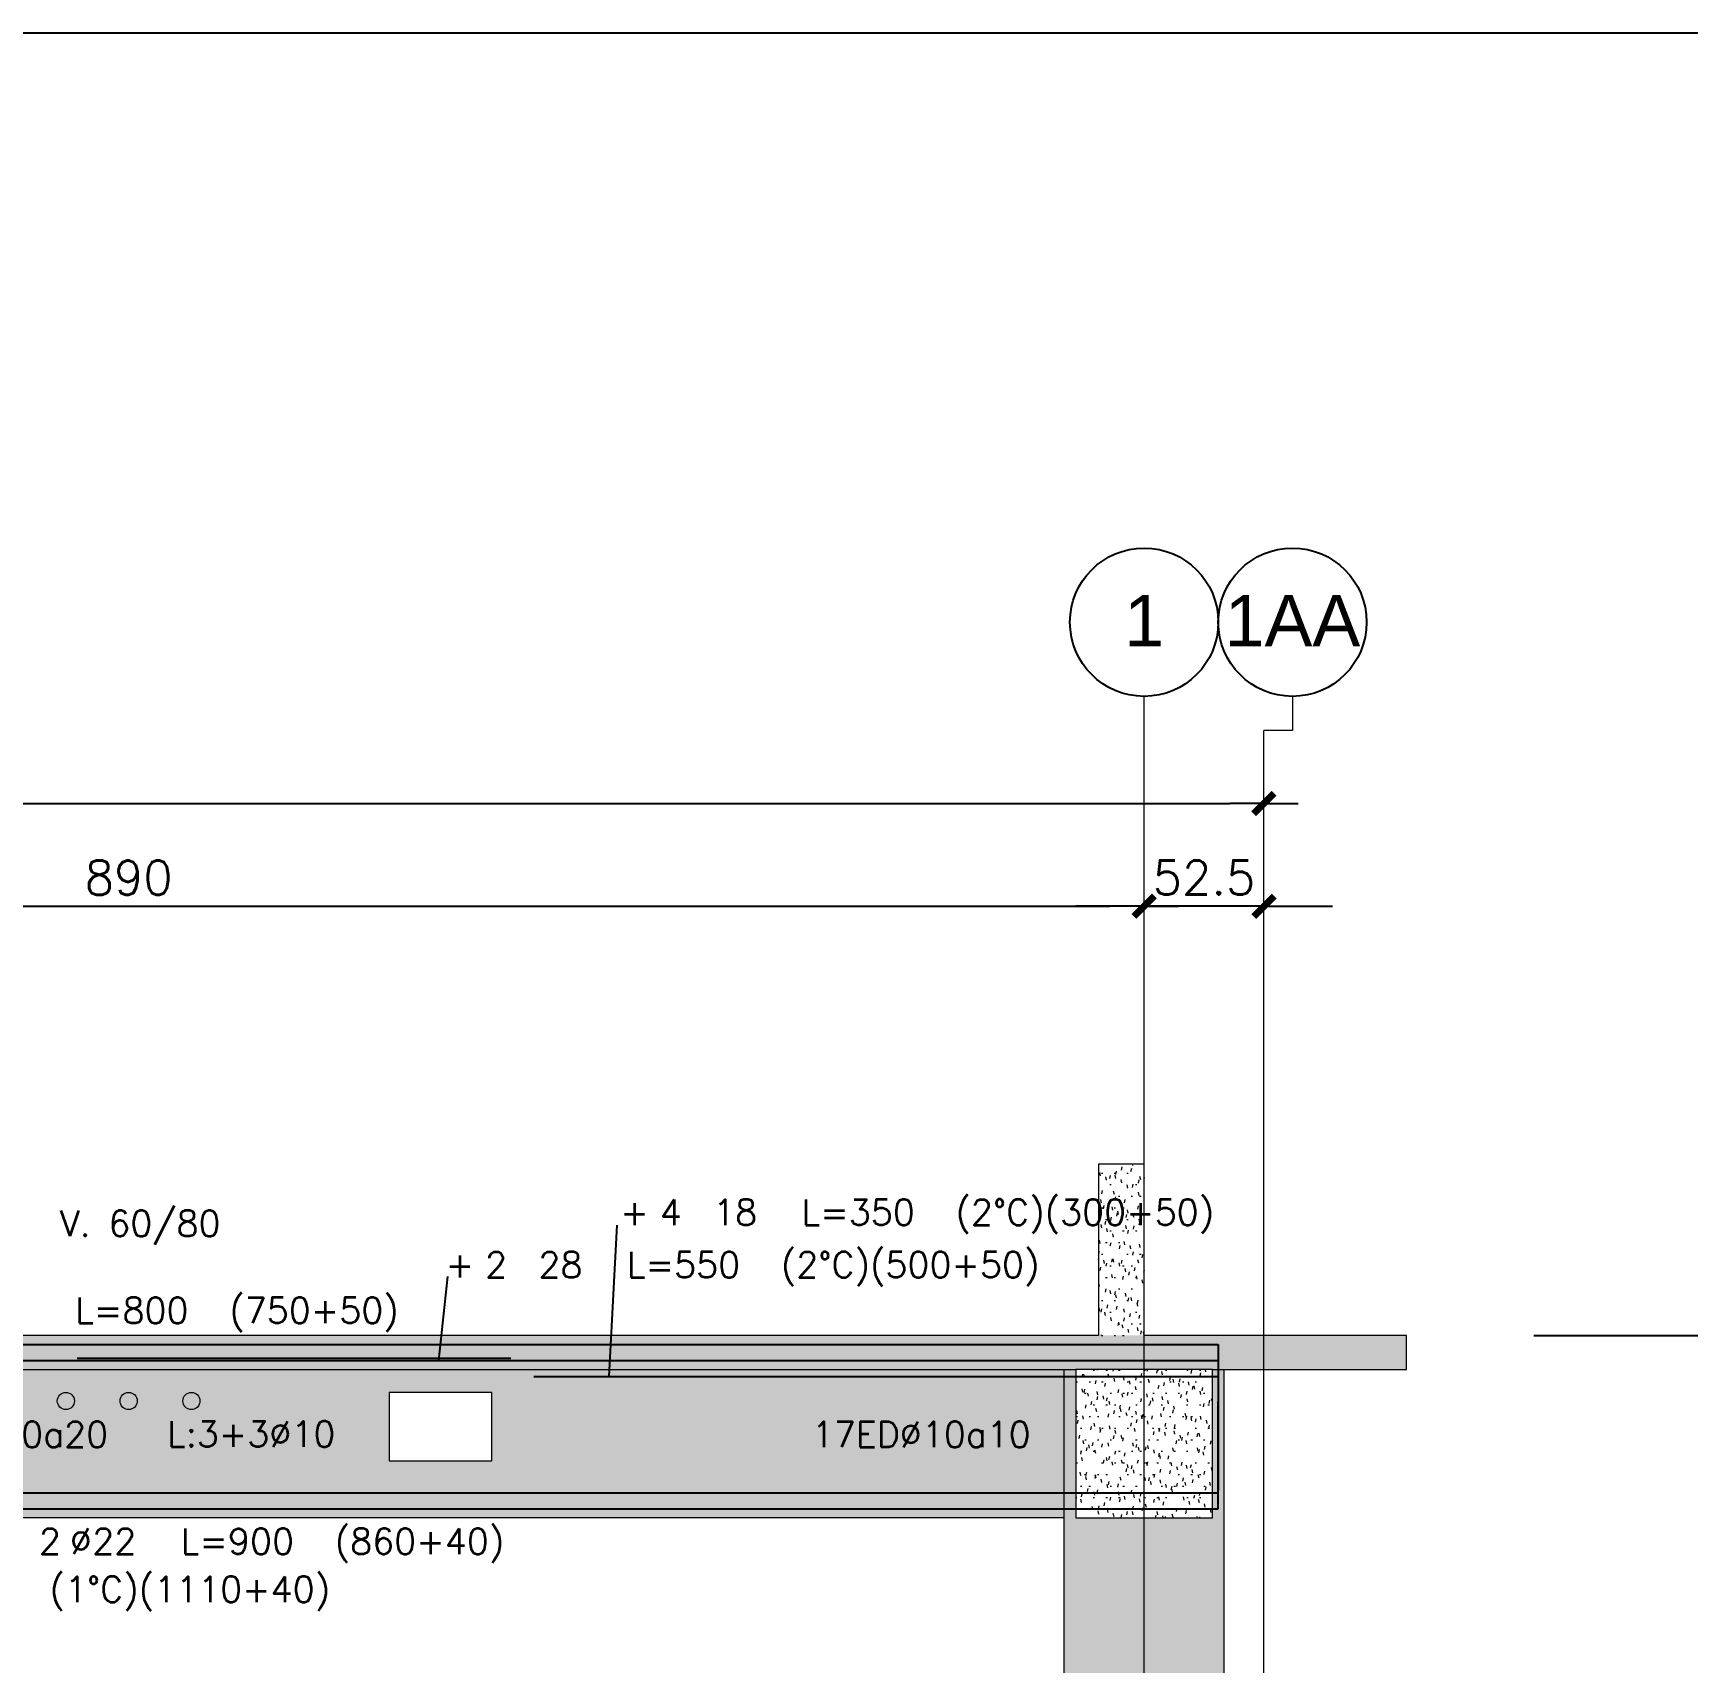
# Model space of a CAD drawing. Extents: x -9609 to 18865, y -11714 to 16567.
# Drawn here: x 2605 to 3330, y 3409 to 4123 of the extents above; entities that cross this region are included whole.
import ezdxf
from ezdxf.enums import TextEntityAlignment as Align

# ---------------------------------------------------------------- set-up
doc = ezdxf.new("R2010")
doc.units = 0
doc.header["$LTSCALE"] = 30
doc.header["$MEASUREMENT"] = 0
doc.linetypes.add('EJEI$0$RLE-PROYECCION', pattern=[0.71438, 0.47625, -0.23813])
doc.layers.get('0').update_dxf_attribs({"linetype": 'CONTINUOUS'})
doc.layers.add('EJEI$0$RLA-ACHURADO', color=30, linetype='EJEI$0$RLE-PROYECCION', lineweight=15, transparency=0.7)
for name, color, linetype, lineweight in [('EJEI$0$RLA-CONTORNO', 30, 'CONTINUOUS', 15), ('EJEI$0$RLA-EJE', 3, 'CONTINUOUS', 25), ('EJEI$0$RLA-EJES', 1, 'CONTINUOUS', 9)]:
    doc.layers.add(name, color=color, linetype=linetype, lineweight=lineweight)
for name, color, linetype in [('EJEI$0$RLA-COTAS2', 1, 'CONTINUOUS'), ('EJEI$0$RLA-FE', 7, 'CONTINUOUS'), ('EJEI$0$RLA-TEXTOS-FE', 9, 'CONTINUOUS'), ('RLA-FORMATO', 7, 'CONTINUOUS')]:
    doc.layers.add(name, color=color, linetype=linetype)
doc.styles.add('EJEI$0$Arial_1', font='arial.ttf', dxfattribs={"height": 22.5})
doc.styles.add('EJEI$0$RomanS', font='romans.shx', dxfattribs={"height": 11.25})
doc.dimstyles.new('EJEI$0$ING50', dxfattribs={"dimscale": 50, "dimtxt": 0.27, "dimasz": 0.3, "dimexe": 0, "dimexo": 0, "dimgap": 0.1, "dimtad": 1, "dimdec": 1, "dimzin": 12, "dimdsep": 46, "dimtxsty": 'EJEI$0$RomanS', "dimblk": 'EJEI$0$TICK1', "dimblk1": 'EJEI$0$TICK1', "dimblk2": 'EJEI$0$TICK1', "dimcen": 0.09, "dimclrd": 2, "dimclre": 1, "dimclrt": 3, "dimadec": 0, "dimazin": 0, "dimtfac": 1, "dimtdec": 0, "dimtix": 1, "dimtmove": 2, "dimatfit": 3, "dimldrblk": 'EJEI$0$TICK1', "dimfxl": 0, "dimfxlon": 1, "dimtolj": 1, "dimtzin": 0, "dimarcsym": 0})
pattern_1 = [(0, (-2025.082, -1558.006), (7.448, 5.08), [0.614, -4.971, 0.614, -4.971, -29.791]), (0, (-2025.082, -1558.006), (7.448, 5.08), [-11.172, 0.614, -10.557, 0.614, -4.971, -13.034]), (0, (-2025.082, -1558.006), (7.448, 5.08), [-27.929, 0.614, -3.109, 0.614, -8.695]), (101.948, (-2022.289, -1555.466), (-5.3358703, 15.057556), [1.484, -12.007, 1.484, -83.956]), (101.948, (-2022.289, -1555.466), (-5.3358703, 15.057556), [-14.974, -12.007, 1.484, -25.497, -44.968]), (101.948, (-2022.289, -1555.466), (-5.3358703, 15.057556), [-53.962, 1.484, -12.007, 1.484, -29.994]), (101.948, (-2022.289, -1555.466), (-5.3358703, 15.057556), [-68.936, -7.51, 1.484, -21]), (258.052, (-2021.358, -1545.306), (-2.1116062, -20.1370994), [1.484, -12.007, 1.484, -83.956]), (258.052, (-2021.358, -1545.306), (-2.1116062, -20.1370994), [-14.974, -12.007, 1.484, -25.497, -44.968]), (258.052, (-2021.358, -1545.306), (-2.1116062, -20.1370994), [-53.962, 1.484, -12.007, 1.484, -29.994]), (258.052, (-2021.358, -1545.306), (-2.1116062, -20.1370994), [-68.936, -7.51, 1.484, -21])]

# ---------------------------------------------------------------- blocks, each defined once
blk = doc.blocks.new('EJEI$0$Grid - RLE-EJE-192293-EJE I')
at = {"layer": 'EJEI$0$RLA-EJE'}
blk.add_circle((410.2, 1495.5), 32.5, dxfattribs=at)
blk = doc.blocks.new('EJEI$0$TICK1')
at = {"color": 2}
for points in [[(0, 0), (-1, 0)], [(0, 0), (1, 0)]]:
    blk.add_lwpolyline(points, dxfattribs=at)
at = {"color": 2, "const_width": 0.2}
blk.add_lwpolyline([(-0.3, -0.3), (0.3, 0.3)], dxfattribs=at)
blk = doc.blocks.new('EJEI$0$DIMBLOCK1-EJE I')
at = {"color": 2, "lineweight": -2, "transparency": 16777216}
blk.add_line((-2207.38, 1416.02), (447.68, 1416.02), dxfattribs=at)
at = {"color": 2, "lineweight": -2, "transparency": 16777216, "xscale": 15, "yscale": 15, "zscale": 15, "rotation": 180}
blk.add_blockref('EJEI$0$TICK1', (-2222.38, 1416.02), dxfattribs=at)
at = {"color": 2, "lineweight": -2, "transparency": 16777216, "xscale": 15, "yscale": 15, "zscale": 15}
blk.add_blockref('EJEI$0$TICK1', (462.68, 1416.02), dxfattribs=at)
at = {"color": 3, "transparency": 16777216, "insert": (-879.85, 1428.62), "char_height": 15, "attachment_point": 5, "style": 'EJEI$0$RomanS'}
blk.add_mtext('\\A1;2685.1', dxfattribs=at)
blk = doc.blocks.new('EJEI$0$DIMBLOCK4-EJE I')
at = {"color": 2, "lineweight": -2, "transparency": 16777216}
blk.add_line((-464.82, 1371.02), (395.2, 1371.02), dxfattribs=at)
at = {"color": 2, "lineweight": -2, "transparency": 16777216, "xscale": 15, "yscale": 15, "zscale": 15, "rotation": 180}
blk.add_blockref('EJEI$0$TICK1', (-479.82, 1371.02), dxfattribs=at)
at = {"color": 2, "lineweight": -2, "transparency": 16777216, "xscale": 15, "yscale": 15, "zscale": 15}
blk.add_blockref('EJEI$0$TICK1', (410.2, 1371.02), dxfattribs=at)
at = {"color": 3, "transparency": 16777216, "insert": (-34.81, 1383.59), "char_height": 15, "attachment_point": 5, "style": 'EJEI$0$RomanS'}
blk.add_mtext('\\A1;890', dxfattribs=at)
blk = doc.blocks.new('*D21')
at = {"color": 2, "lineweight": -2, "transparency": 16777216}
for p, q in [((395.2, 1371.02), (380.2, 1371.02)), ((462.68, 1371.02), (410.2, 1371.02)), ((477.68, 1371.02), (492.68, 1371.02))]:
    blk.add_line(p, q, dxfattribs=at)
at = {"color": 2, "lineweight": -2, "transparency": 16777216, "xscale": 15, "yscale": 15, "zscale": 15}
blk.add_blockref('EJEI$0$TICK1', (410.2, 1371.02), dxfattribs=at)
at = {"color": 2, "lineweight": -2, "transparency": 16777216, "xscale": 15, "yscale": 15, "zscale": 15, "rotation": 180}
blk.add_blockref('EJEI$0$TICK1', (462.68, 1371.02), dxfattribs=at)
at = {"color": 3, "transparency": 16777216, "insert": (436.44, 1383.62), "char_height": 15, "attachment_point": 5, "style": 'EJEI$0$RomanS'}
blk.add_mtext('\\A1;52.5', dxfattribs=at)
blk = doc.blocks.new('*U147')
at = {"layer": 'EJEI$0$RLA-FE'}
for p, q in [((0, 0), (0, 0)), ((0, 0), (218.21, 0)), ((218.21, 0), (268.21, 0)), ((268.21, 0), (300, 0)), ((300, 0), (300, -50))]:
    blk.add_line(p, q, dxfattribs=at)
at = {"layer": 'EJEI$0$RLA-FE', "color": 3, "style": 'EJEI$0$RomanS', "flags": 8}
for tag, p in [('F=', (50.46, 66.32)), ('NUM', (64.87, 66.32))]:
    blk.add_attdef(tag, text='', height=11.25, dxfattribs=at).set_placement(p, align=Align.RIGHT)
at = {"layer": 'EJEI$0$RLA-FE', "color": 3, "style": 'EJEI$0$RomanS'}
for tag, p, flags in [('PHI', (68.77, 66.54), 14), ('DIAM', (78.62, 66.32), 12), ('MINUS', (100.64, 66.32), 13), ('MARK', (114.03, 66.32), 13), ('TEXTO_FE1', (117.33, 66.32), 8), ('TEXTO_FE2', (184.86, 66.34), 8), ('TIPO', (148.8, -75.78), 13), ('NVECES', (134.93, -94.72), 13), ('NUMFE', (138.86, -114.48), 13), ('CAPA', (147.06, -133.6), 13), ('DESPLAZA', (328.34, -151.59), 13), ('ESPACIO', (334.39, -169.95), 13), ('CANT', (348.23, -188.75), 13)]:
    blk.add_attdef(tag, p, '', height=11.25, dxfattribs=dict(at, flags=flags))
blk = doc.blocks.new('*U146')
at = {"layer": 'EJEI$0$RLA-FE'}
for p, q in [((0, 0), (0, 0)), ((0, 0), (418.21, 0)), ((418.21, 0), (468.21, 0)), ((468.21, 0), (500, 0)), ((500, 0), (500, -50))]:
    blk.add_line(p, q, dxfattribs=at)
at = {"layer": 'EJEI$0$RLA-FE', "color": 3, "style": 'EJEI$0$RomanS', "flags": 8}
for tag, p in [('F=', (173.92, 36.32)), ('NUM', (188.33, 36.32))]:
    blk.add_attdef(tag, text='', height=11.25, dxfattribs=at).set_placement(p, align=Align.RIGHT)
at = {"layer": 'EJEI$0$RLA-FE', "color": 3, "style": 'EJEI$0$RomanS'}
for tag, p, flags in [('PHI', (192.23, 36.54), 14), ('DIAM', (202.08, 36.32), 12), ('MINUS', (224.1, 36.32), 13), ('MARK', (237.49, 36.32), 13), ('TEXTO_FE1', (240.79, 36.32), 8), ('TEXTO_FE2', (308.32, 36.34), 8), ('TIPO', (248.8, -75.78), 13), ('NVECES', (234.93, -94.72), 13), ('NUMFE', (238.86, -114.48), 13), ('CAPA', (247.06, -133.6), 13), ('DESPLAZA', (278.34, -151.59), 13), ('ESPACIO', (284.39, -169.95), 13), ('CANT', (298.23, -188.75), 13)]:
    blk.add_attdef(tag, p, '', height=11.25, dxfattribs=dict(at, flags=flags))
blk = doc.blocks.new('*U45')
at = {"layer": 'EJEI$0$RLA-FE', "color": 6}
blk.add_line((0, 1), (190, 1), dxfattribs=at)
at = {"layer": 'EJEI$0$RLA-FE', "color": 3, "style": 'EJEI$0$RomanS', "flags": 8}
for tag, p in [('(', (80.66, 9.14)), (')', (118.99, 9.14)), ('EMP', (99.68, 9.14))]:
    blk.add_attdef(tag, text='', height=11.25, dxfattribs=at).set_placement(p, align=Align.CENTER)
blk = doc.blocks.new('*U145')
at = {"layer": 'EJEI$0$RLA-FE'}
for p, q in [((0, 0), (668.21, 0)), ((668.21, 0), (718.21, 0)), ((718.21, 0), (750, 0)), ((750, 0), (750, -50))]:
    blk.add_line(p, q, dxfattribs=at)
at = {"layer": 'EJEI$0$RLA-FE', "color": 3, "style": 'EJEI$0$RomanS', "flags": 8}
for tag, p in [('F=', (182.21, 9.32)), ('NUM', (196.62, 9.32))]:
    blk.add_attdef(tag, text='', height=11.25, dxfattribs=at).set_placement(p, align=Align.RIGHT)
at = {"layer": 'EJEI$0$RLA-FE', "color": 3, "style": 'EJEI$0$RomanS'}
for tag, p, flags in [('PHI', (200.51, 9.54), 14), ('DIAM', (210.37, 9.32), 12), ('MINUS', (232.39, 9.32), 13), ('MARK', (245.78, 9.32), 13), ('TEXTO_FE1', (249.08, 9.32), 8), ('TEXTO_FE2', (316.6, 9.34), 8), ('TIPO', (373.8, -75.78), 13), ('NVECES', (359.93, -94.72), 13), ('NUMFE', (363.86, -114.48), 13), ('CAPA', (372.06, -133.6), 13), ('DESPLAZA', (278.34, -151.59), 13), ('ESPACIO', (284.39, -169.95), 13), ('CANT', (298.23, -188.75), 13)]:
    blk.add_attdef(tag, p, '', height=11.25, dxfattribs=dict(at, flags=flags))
blk = doc.blocks.new('*U157')
at = {"layer": 'EJEI$0$RLA-FE'}
for p, q in [((1110, 0), (1110, 40)), ((0, 0), (1028.21, 0)), ((1028.21, 0), (1078.21, 0)), ((1078.21, 0), (1110, 0))]:
    blk.add_line(p, q, dxfattribs=at)
at = {"layer": 'EJEI$0$RLA-FE', "color": 3, "style": 'EJEI$0$RomanS', "flags": 8}
for tag, p in [('F=', (463.44, -47.89)), ('NUM', (477.85, -47.89))]:
    blk.add_attdef(tag, text='', height=11.25, dxfattribs=at).set_placement(p, align=Align.RIGHT)
at = {"layer": 'EJEI$0$RLA-FE', "color": 3, "style": 'EJEI$0$RomanS'}
for tag, p, flags in [('PHI', (481.74, -47.68), 12), ('DIAM', (491.6, -47.89), 12), ('MINUS', (513.62, -47.89), 13), ('MARK', (527.01, -47.89), 13), ('TEXTO_FE1', (530.31, -47.89), 8), ('TEXTO_FE2', (597.83, -47.88), 8), ('TIPO', (553.8, -57.92), 13), ('NVECES', (539.93, -76.86), 13), ('NUMFE', (543.86, -96.62), 13), ('CAPA', (552.06, -115.74), 13), ('DESPLAZA', (277.18, -134.17), 13), ('ESPACIO', (283.22, -152.53), 13), ('CANT', (297.06, -171.33), 13)]:
    blk.add_attdef(tag, p, '', height=11.25, dxfattribs=dict(at, flags=flags))
blk = doc.blocks.new('*U158')
at = {"layer": 'EJEI$0$RLA-FE'}
for p, q in [((860, 0), (860, 40)), ((0, 0), (778.21, 0)), ((778.21, 0), (828.21, 0)), ((828.21, 0), (860, 0))]:
    blk.add_line(p, q, dxfattribs=at)
at = {"layer": 'EJEI$0$RLA-FE', "color": 3, "style": 'EJEI$0$RomanS', "flags": 8}
for tag, p in [('F=', (338.44, -19.89)), ('NUM', (352.85, -19.89))]:
    blk.add_attdef(tag, text='', height=11.25, dxfattribs=at).set_placement(p, align=Align.RIGHT)
at = {"layer": 'EJEI$0$RLA-FE', "color": 3, "style": 'EJEI$0$RomanS'}
for tag, p, flags in [('PHI', (356.74, -19.68), 12), ('DIAM', (366.6, -19.89), 12), ('MINUS', (388.62, -19.89), 13), ('MARK', (402.01, -19.89), 13), ('TEXTO_FE1', (405.31, -19.89), 8), ('TEXTO_FE2', (472.83, -19.88), 8), ('TIPO', (428.8, -57.92), 13), ('NVECES', (414.93, -76.86), 13), ('NUMFE', (418.86, -96.62), 13), ('CAPA', (427.06, -115.74), 13), ('DESPLAZA', (277.18, -134.17), 13), ('ESPACIO', (283.22, -152.53), 13), ('CANT', (297.06, -171.33), 13)]:
    blk.add_attdef(tag, p, '', height=11.25, dxfattribs=dict(at, flags=flags))
blk = doc.blocks.new('*U122')
at = {"layer": 'EJEI$0$RLA-FE'}
for p, q in [((0, 0), (1018.21, 0)), ((1018.21, 0), (1068.21, 0)), ((1068.21, 0), (1100, 0)), ((1100, 0), (1100, 0))]:
    blk.add_line(p, q, dxfattribs=at)
at = {"layer": 'EJEI$0$RLA-FE', "color": 3, "style": 'EJEI$0$RomanS', "flags": 8}
for tag, p in [('F=', (555.67, 36.32)), ('NUM', (570.08, 36.32))]:
    blk.add_attdef(tag, text='', height=11.25, dxfattribs=at).set_placement(p, align=Align.RIGHT)
at = {"layer": 'EJEI$0$RLA-FE', "color": 3, "style": 'EJEI$0$RomanS'}
for tag, p, flags in [('PHI', (573.98, 36.54), 14), ('DIAM', (583.83, 36.32), 12), ('MINUS', (605.85, 36.32), 13), ('MARK', (619.24, 36.32), 13), ('TEXTO_FE1', (622.54, 36.32), 8), ('TEXTO_FE2', (690.07, 36.34), 8), ('TIPO', (548.8, -75.78), 13), ('NVECES', (534.93, -94.72), 13), ('NUMFE', (538.86, -114.48), 13), ('CAPA', (547.06, -133.6), 13), ('DESPLAZA', (278.34, -151.59), 13), ('ESPACIO', (284.39, -169.95), 13), ('CANT', (298.23, -188.75), 13)]:
    blk.add_attdef(tag, p, '', height=11.25, dxfattribs=dict(at, flags=flags))
blk = doc.blocks.new('EJEI')
at = {"layer": 'EJEI$0$RLA-ACHURADO'}
h = blk.add_hatch(dxfattribs=at)
h.set_pattern_fill('SAND - DENSE', color=256, style=0, pattern_type=2)
h.set_pattern_definition([(0, (-2025.066, -1558.006), (7.448, 5.08), [0.614, -4.972, 0.614, -4.972, -29.792]), (0, (-2025.066, -1558.006), (7.448, 5.08), [-11.172, 0.614, -10.558, 0.614, -4.972, -13.034]), (0, (-2025.066, -1558.006), (7.448, 5.08), [-27.93, 0.614, -3.11, 0.614, -8.696]), (101.949, (-2022.273, -1555.466), (-5.3361331, 15.0574629), [1.484, -12.007, 1.484, -83.956]), (101.949, (-2022.273, -1555.466), (-5.3361331, 15.0574629), [-14.974, -12.007, 1.484, -25.497, -44.968]), (101.949, (-2022.273, -1555.466), (-5.3361331, 15.0574629), [-53.962, 1.484, -12.007, 1.484, -29.994]), (101.949, (-2022.273, -1555.466), (-5.3361331, 15.0574629), [-68.937, -7.51, 1.484, -21]), (258.051, (-2021.342, -1545.306), (-2.1119577, -20.1370625), [1.484, -12.007, 1.484, -83.956]), (258.051, (-2021.342, -1545.306), (-2.1119577, -20.1370625), [-14.974, -12.007, 1.484, -25.497, -44.968]), (258.051, (-2021.342, -1545.306), (-2.1119577, -20.1370625), [-53.962, 1.484, -12.007, 1.484, -29.994]), (258.051, (-2021.342, -1545.306), (-2.1119577, -20.1370625), [-68.937, -7.51, 1.484, -21])])
h.paths.add_polyline_path([(410.2, 1183), (410.2, 1258), (390.2, 1258), (390.2, 1183)], flags=0)
h = blk.add_hatch(dxfattribs=at)
h.set_pattern_fill('SAND - DENSE', color=256, style=0, pattern_type=2)
h.set_pattern_definition(pattern_1)
h.paths.add_polyline_path([(-1011.59, 1168), (525.18, 1168), (525.18, 1183), (-1239.82, 1183), (-1239.82, 1168)], flags=0)
h = blk.add_hatch(dxfattribs=at)
h.set_pattern_fill('SAND - DENSE', color=256, style=0, pattern_type=2)
h.set_pattern_definition([(0, (-1300.082, -1558.006), (7.448, 5.08), [0.614, -4.971, 0.614, -4.971, -29.791]), (0, (-1300.082, -1558.006), (7.448, 5.08), [-11.172, 0.614, -10.557, 0.614, -4.971, -13.034]), (0, (-1300.082, -1558.006), (7.448, 5.08), [-27.929, 0.614, -3.109, 0.614, -8.695]), (101.948, (-1297.289, -1555.466), (-5.3358703, 15.057556), [1.484, -12.007, 1.484, -83.956]), (101.948, (-1297.289, -1555.466), (-5.3358703, 15.057556), [-14.974, -12.007, 1.484, -25.497, -44.968]), (101.948, (-1297.289, -1555.466), (-5.3358703, 15.057556), [-53.962, 1.484, -12.007, 1.484, -29.994]), (101.948, (-1297.289, -1555.466), (-5.3358703, 15.057556), [-68.936, -7.51, 1.484, -21]), (258.052, (-1296.358, -1545.306), (-2.1116062, -20.1370994), [1.484, -12.007, 1.484, -83.956]), (258.052, (-1296.358, -1545.306), (-2.1116062, -20.1370994), [-14.974, -12.007, 1.484, -25.497, -44.968]), (258.052, (-1296.358, -1545.306), (-2.1116062, -20.1370994), [-53.962, 1.484, -12.007, 1.484, -29.994]), (258.052, (-1296.358, -1545.306), (-2.1116062, -20.1370994), [-68.936, -7.51, 1.484, -21])])
h.paths.add_polyline_path([(-148.98, 1128), (-193.98, 1128), (-193.98, 1158), (-148.98, 1158)])
h.paths.add_polyline_path([(375.18, 1103), (375.18, 1168), (-444.82, 1168), (-444.82, 1103)])
h.paths.add_polyline_path([(124.35, 1158), (124.35, 1128), (79.35, 1128), (79.35, 1158)])
h = blk.add_hatch(dxfattribs=at)
h.set_pattern_fill('SAND - DENSE', color=256, style=0, pattern_type=2)
h.set_pattern_definition(pattern_1)
h.paths.add_polyline_path([(440.2, 787), (445.18, 787), (445.18, 1168), (440.2, 1168), (440.2, 1103), (380.2, 1103), (380.2, 1168), (375.18, 1168), (375.18, 787), (380.2, 787)], flags=0)
h = blk.add_hatch(dxfattribs=at)
h.set_pattern_fill('SAND - DENSE', color=256, style=0, pattern_type=2)
h.set_pattern_definition(pattern_1)
h.paths.add_polyline_path([(380.2, 1103), (440.2, 1103), (440.2, 1168), (380.2, 1168)], flags=0)
at = {"layer": 'EJEI$0$RLA-CONTORNO'}
for p, q in [((410.2, 1258), (390.2, 1258)), ((390.2, 1258), (390.2, 1183)), ((410.2, 1183), (410.2, 1258)), ((390.2, 1183), (-1184.8, 1183)), ((525.18, 1183), (410.2, 1183)), ((525.18, 1168), (525.18, 1183)), ((-449.8, 1168), (380.2, 1168)), ((375.18, 787), (375.18, 1168)), ((380.2, 1168), (380.2, 1103)), ((440.2, 1168), (380.21, 1168)), ((440.2, 1168), (525.18, 1168)), ((440.2, 1103), (440.2, 1168)), ((445.18, 1168), (445.18, 787)), ((375.18, 1103), (-444.8, 1103)), ((380.2, 1103), (440.2, 1103))]:
    blk.add_line(p, q, dxfattribs=at)
blk.add_lwpolyline([(79.35, 1128), (124.35, 1128), (124.35, 1158), (79.35, 1158)], close=True, dxfattribs=at)
for centre in [(-62.32, 1154.25), (-34.82, 1154.25), (-7.32, 1154.25)]:
    blk.add_circle(centre, 3.75, dxfattribs=at)
at = {"layer": 'EJEI$0$RLA-COTAS2'}
blk.add_line((581.04, 1183), (1040.13, 1183), dxfattribs=at)
at = {"layer": 'EJEI$0$RLA-EJES'}
for p, q in [((410.2, -590.94), (410.2, 1463)), ((475.2, 1463), (475.2, 1448)), ((462.68, -724.49), (462.68, 1448)), ((475.2, 1448), (462.68, 1448))]:
    blk.add_line(p, q, dxfattribs=at)
at = {"layer": 'EJEI$0$RLA-FE', "color": 2}
for p, q in [((179.13, 1231.32), (175.65, 1165)), ((104.97, 1208.86), (100.9, 1172))]:
    blk.add_line(p, q, dxfattribs=at)
at = {"layer": 'EJEI$0$RLA-EJE'}
for p in [(0, 0), (65, 0)]:
    blk.add_blockref('EJEI$0$Grid - RLE-EJE-192293-EJE I', p, dxfattribs=at)
at = {"layer": 'EJEI$0$RLA-FE'}
ref = blk.add_blockref('*U147', (142.68, 1165), dxfattribs=at)
ref.add_attrib('DIAM', '18', (221.31, 1231.32), dxfattribs={"color": 3, "height": 11.25, "style": 'EJEI$0$RomanS'})
ref.add_attrib('NUM', '4', dxfattribs={"color": 3, "height": 11.25, "style": 'EJEI$0$RomanS'}).set_placement((207.56, 1231.32), align=Align.RIGHT)
ref.add_attrib('TEXTO_FE1', 'L=350', (260.02, 1231.32), dxfattribs={"color": 3, "height": 11.25, "style": 'EJEI$0$RomanS'})
ref.add_attrib('TEXTO_FE2', '(2°C)(300+50)', (327.54, 1231.34), dxfattribs={"color": 3, "height": 11.25, "style": 'EJEI$0$RomanS'})
ref.add_attrib('F=', '+', dxfattribs={"color": 3, "height": 11.25, "style": 'EJEI$0$RomanS'}).set_placement((193.15, 1231.32), align=Align.RIGHT)
for name, p in [('*U122', (-967.32, 1172)), ('*U45', (-57.32, 1172))]:
    blk.add_blockref(name, p, dxfattribs=at)
ref = blk.add_blockref('*U146', (-57.32, 1172), dxfattribs=at)
ref.add_attrib('DIAM', '28', (144.77, 1208.32), dxfattribs={"color": 3, "height": 11.25, "style": 'EJEI$0$RomanS'})
ref.add_attrib('NUM', '2', dxfattribs={"color": 3, "height": 11.25, "style": 'EJEI$0$RomanS'}).set_placement((131.02, 1208.32), align=Align.RIGHT)
ref.add_attrib('TEXTO_FE1', 'L=550', (183.48, 1208.32), dxfattribs={"color": 3, "height": 11.25, "style": 'EJEI$0$RomanS'})
ref.add_attrib('TEXTO_FE2', '(2°C)(500+50)', (251, 1208.34), dxfattribs={"color": 3, "height": 11.25, "style": 'EJEI$0$RomanS'})
ref.add_attrib('F=', '+', dxfattribs={"color": 3, "height": 11.25, "style": 'EJEI$0$RomanS'}).set_placement((116.61, 1208.32), align=Align.RIGHT)
ref = blk.add_blockref('*U145', (-307.32, 1179), dxfattribs=at)
ref.add_attrib('TEXTO_FE1', 'L=800', (-58.24, 1188.32), dxfattribs={"color": 3, "height": 11.25, "style": 'EJEI$0$RomanS'})
ref.add_attrib('TEXTO_FE2', '(750+50)', (9.29, 1188.34), dxfattribs={"color": 3, "height": 11.25, "style": 'EJEI$0$RomanS'})
ref = blk.add_blockref('*U157', (-667.32, 1114), dxfattribs=at)
ref.add_attrib('TEXTO_FE2', '(1°C)(1110+40)', (-69.48, 1066.12), dxfattribs={"color": 3, "height": 11.25, "style": 'EJEI$0$RomanS'})
ref = blk.add_blockref('*U158', (-417.32, 1107), dxfattribs=at)
ref.add_attrib('DIAM', '22', (-50.72, 1087.11), dxfattribs={"color": 3, "height": 11.25, "style": 'EJEI$0$RomanS'})
ref.add_attrib('NUM', '2', dxfattribs={"color": 3, "height": 11.25, "style": 'EJEI$0$RomanS'}).set_placement((-64.47, 1087.11), align=Align.RIGHT)
ref.add_attrib('TEXTO_FE1', 'L=900', (-12, 1087.11), dxfattribs={"color": 3, "height": 11.25, "style": 'EJEI$0$RomanS'})
ref.add_attrib('TEXTO_FE2', '(860+40)', (55.52, 1087.12), dxfattribs={"color": 3, "height": 11.25, "style": 'EJEI$0$RomanS'})
ref.add_attrib('PHI', '%%C', (-60.57, 1087.32), dxfattribs={"color": 3, "height": 11.25, "style": 'EJEI$0$RomanS'})
at = {"layer": 'EJEI$0$RLA-EJE', "color": 5, "char_height": 22.5, "attachment_point": 2, "line_spacing_factor": 0.941778, "style": 'EJEI$0$Arial_1'}
for s, insert, width in [('1', (410.19, 1507.45), 20.9352), ('1AA', (475.19, 1507.45), 71.0695)]:
    blk.add_mtext(s, dxfattribs=dict(at, insert=insert, width=width))
at = {"layer": 'EJEI$0$RLA-TEXTOS-FE', "color": 9, "style": 'EJEI$0$RomanS'}
for s, p in [('ED%%C10a20', (-82.16, 1133.99)), ('L:3+3%%C10', (18.89, 1134.14)), ('17ED%%C10a10', (312.51, 1133.99))]:
    blk.add_text(s, height=11.25, dxfattribs=at).set_placement(p, align=Align.CENTER)
at = {"layer": 'EJEI$0$RLA-TEXTOS-FE', "color": 9, "insert": (-29.75, 1237.67), "char_height": 11.25, "width": 112.8403, "attachment_point": 2, "line_spacing_factor": 0.941778, "style": 'EJEI$0$RomanS'}
blk.add_mtext('V. 60/80', dxfattribs=at)
for base, p1, p2, picture, middle in [((462.68, 1416.02), (-2222.38, 1291.02), (462.68, 1412.31), 'EJEI$0$DIMBLOCK1-EJE I', (-879.85, 1428.62)), ((410.2, 1371.02), (-479.82, 1376.02), (410.2, 1376.02), 'EJEI$0$DIMBLOCK4-EJE I', (-34.81, 1383.59))]:
    dim = blk.add_linear_dim(base=base, p1=p1, p2=p2, dimstyle='EJEI$0$ING50')
    dim.commit()
    dim.dimension.update_dxf_attribs({"geometry": picture, "text_midpoint": middle})
dim = blk.add_linear_dim(base=(410.2, 1371.02), p1=(462.68, 1376.02), p2=(410.2, 1376.02), angle=180, dimstyle='EJEI$0$ING50')
dim.commit()
dim.dimension.update_dxf_attribs({"geometry": '*D21', "text_midpoint": (436.44, 1383.62)})

msp = doc.modelspace()

# ---------------------------------------------------------------- linework, layer by layer
at = {"layer": 'RLA-FORMATO', "color": 6, "linetype": 'Continuous'}
msp.add_line((5686.9, 4123.1), (-58.1, 4123.1), dxfattribs=at)

# ---------------------------------------------------------------- block references
msp.add_blockref('EJEI', (2681.64, 2369.47))

doc.saveas('drawing.dxf')
